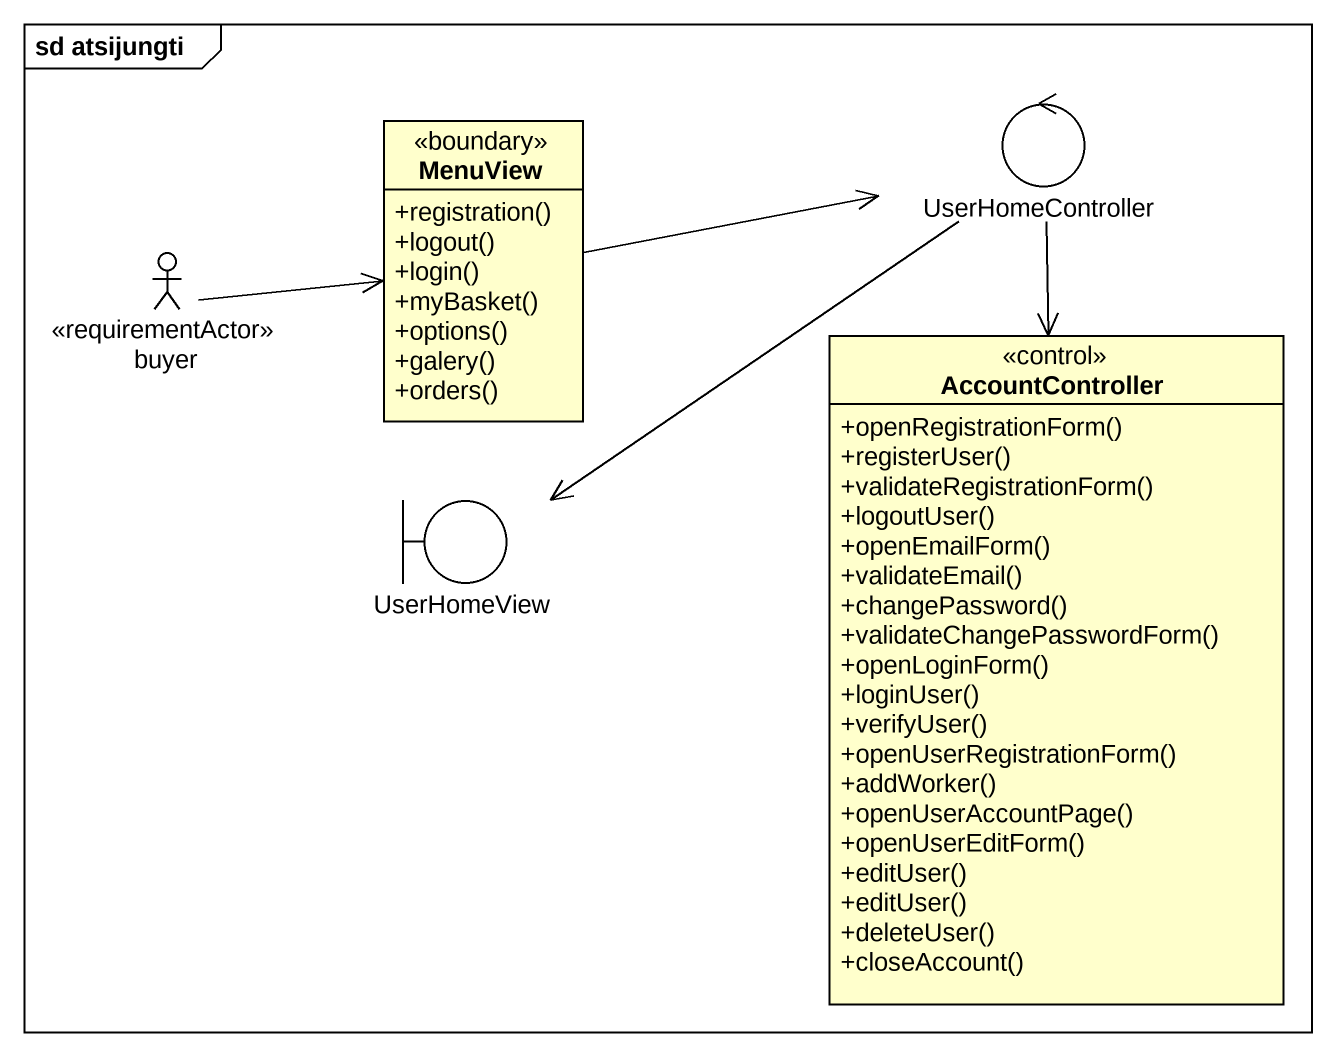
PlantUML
@startuml
mainframe sd atsijungti
allowmixing
hide circle
hide empty members
skinparam classAttributeIconSize 0
control UserHomeController
class MenuView <<boundary>> {
  +registration()
  +logout()
  +login()
  +myBasket()
  +options()
  +galery()
  +orders()
}
actor buyer <<requirementActor>>
class AccountController <<control>> {
  +openRegistrationForm()
  +registerUser()
  +validateRegistrationForm()
  +logoutUser()
  +openEmailForm()
  +validateEmail()
  +changePassword()
  +validateChangePasswordForm()
  +openLoginForm()
  +loginUser()
  +verifyUser()
  +openUserRegistrationForm()
  +addWorker()
  +openUserAccountPage()
  +openUserEditForm()
  +editUser()
  +editUser()
  +deleteUser()
  +closeAccount()
}
boundary UserHomeView
UserHomeController --> AccountController
UserHomeController --> UserHomeView
MenuView -right-> UserHomeController
buyer -right-> MenuView
@enduml
